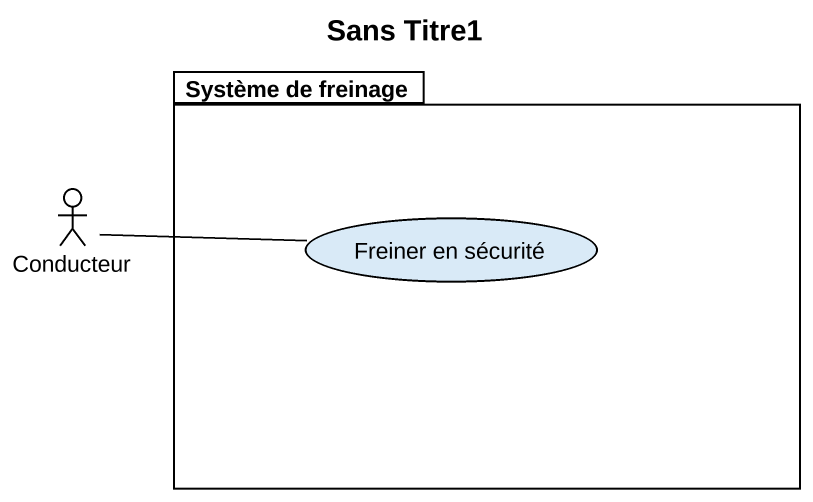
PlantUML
@startuml
title Sans Titre1
package "Système de freinage" as Système_de_freinage {
  usecase "Freiner en sécurité" as Freiner_en_sécurité
}
actor Conducteur
Conducteur -right- Freiner_en_sécurité
@enduml
